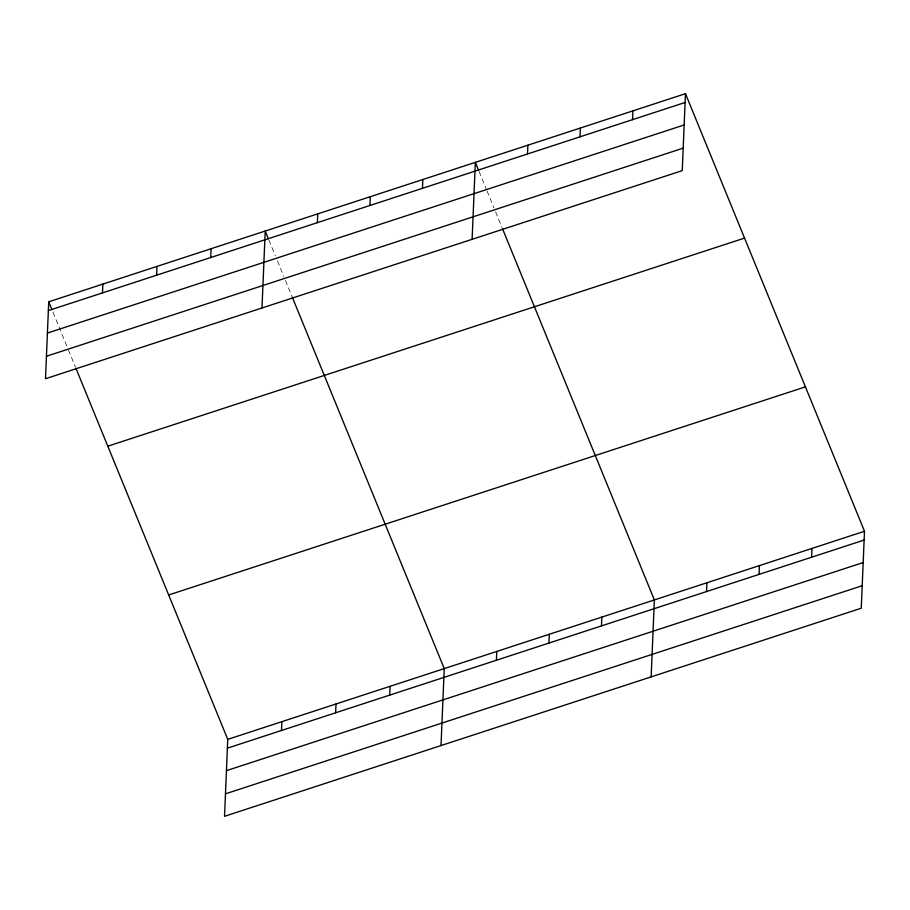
<?xml version="1.0" encoding="UTF-8"?>
<svg xmlns="http://www.w3.org/2000/svg" width="910" height="910" viewBox="0 0 910 910"><rect width="100%" height="100%" fill="white"/><g stroke="black" fill="none" stroke-linecap="round" stroke-linejoin="round"><path stroke-width="0.68" stroke-dasharray="4.55 3.41" d="M479.07 171.467L486.52 189.678M487.055 190.975L493.971 207.889M495.575 211.791L501.956 227.409M268.939 240.138L275.332 255.755M277.459 260.954L283.852 276.572M285.444 280.473L292.36 297.377M52.985 312.198L67.351 347.324M68.421 349.929L75.337 366.832"/><path stroke-width="1.36" d="M48.73 301.79L45.5 378.742L682.25 170.636L685.469 93.684L48.73 301.79L51.916 309.593M102.477 292.895L102.853 284.102M156.6 275.207L156.975 266.414M210.722 257.519L211.097 248.726M75.871 368.14L227.75 739.364L224.531 816.315L861.269 608.21L864.5 531.258L685.469 93.684M261.989 307.978L265.219 231.038L268.416 238.841M281.508 730.468L281.873 721.676M317.385 222.666L317.749 213.861M335.631 712.78L335.995 703.987M369.915 205.489L370.279 196.696M389.753 695.092L390.128 686.299M422.445 188.325L422.809 179.532M441.02 745.563L444.251 668.611L292.36 297.377M472.119 239.307L475.35 162.355L478.535 170.17M496.405 660.239L496.78 651.446M527.504 153.983L527.88 145.19M548.946 643.074L549.31 634.27M580.045 136.819L580.409 128.026M601.476 625.898L601.84 617.105M632.575 119.654L632.939 110.849M651.151 676.881L654.37 599.94L502.491 228.706M706.535 591.557L706.911 582.764M759.065 574.392L759.44 565.599M811.595 557.227L811.97 548.434M48.355 310.583L685.105 102.477M47.411 333.083L684.161 124.966M46.444 356.254L683.194 148.137M107.801 446.196L744.551 238.09M168.668 594.969L805.418 386.864M227.75 739.364L864.5 531.258M227.386 748.168L864.136 540.051M226.442 770.656L863.192 562.551M225.475 793.827L862.214 585.721"/></g></svg>
